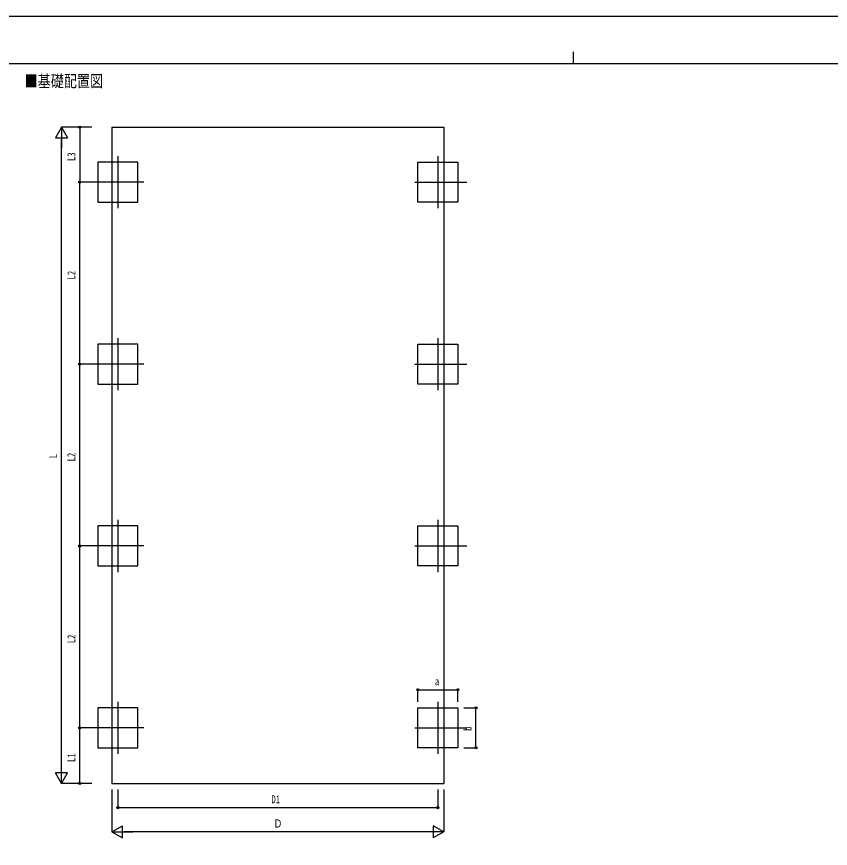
# Model space of a CAD drawing. Units: millimetres, scale not verified. Extents: x -16820 to 16820, y -11880 to 11880.
# Drawn here: x -9193 to 4222, y -1836 to 11880 of the extents above; entities that cross this region are included whole.
import ezdxf
from ezdxf.enums import TextEntityAlignment as Align

# ---------------------------------------------------------------- set-up
doc = ezdxf.new("R2010")
doc.units = ezdxf.units.MM
doc.header["$LTSCALE"] = 50
for name, color, linetype in [('0-2_USER1', 3, 'Continuous'), ('0-4_YKK_12', 2, 'Continuous'), ('0-6_YKK_A1', 4, 'Continuous'), ('0-7_YKK_D', 6, 'Continuous'), ('0-8_YKK_ZWAK', 7, 'Continuous')]:
    doc.layers.add(name, color=color, linetype=linetype)
doc.styles.add('ＭＳ ゴシック', font='')
doc.styles.get('ＭＳ ゴシック').set_extended_font_data('MS Gothic')

msp = doc.modelspace()

# ---------------------------------------------------------------- linework, layer by layer
at = {"layer": '0-4_YKK_12'}
for p, q in [((-7523.79, 9580.19), (-7523.79, 8720.19)), ((-2250.79, 9580.19), (-2250.79, 8720.19)), ((-7093.79, 9150.19), (-7953.79, 9150.19)), ((-2630.79, 9150.19), (-1770.79, 9150.19)), ((-7523.79, 6580.19), (-7523.79, 5720.19)), ((-2250.79, 6580.19), (-2250.79, 5720.19)), ((-7093.79, 6150.19), (-7953.79, 6150.19)), ((-2630.79, 6150.19), (-1770.79, 6150.19)), ((-7523.79, 3580.19), (-7523.79, 2720.19)), ((-2250.79, 3580.19), (-2250.79, 2720.19)), ((-7093.79, 3150.19), (-7953.79, 3150.19)), ((-2630.79, 3150.19), (-1770.79, 3150.19)), ((-7523.79, 580.19), (-7523.79, -279.81)), ((-2250.79, 580.19), (-2250.79, -279.81)), ((-7093.79, 150.19), (-7953.79, 150.19)), ((-2630.79, 150.19), (-1770.79, 150.19))]:
    msp.add_line(p, q, dxfattribs=at)
at = {"layer": '0-6_YKK_A1'}
for p, q in [((-7622.29, 10056.19), (-7622.29, -764.81)), ((-7622.29, -764.81), (-2152.29, -764.81))]:
    msp.add_line(p, q, dxfattribs=at)
msp.add_lwpolyline([(-7622.29, 10056.19), (-2152.29, 10056.19), (-2152.29, -764.81)], dxfattribs=at)
for points in [[(-7193.79, 8820.19), (-7193.79, 9480.19), (-7853.79, 9480.19), (-7853.79, 8820.19)], [(-2580.79, 8820.19), (-2580.79, 9480.19), (-1920.79, 9480.19), (-1920.79, 8820.19)], [(-7193.79, 5820.19), (-7193.79, 6480.19), (-7853.79, 6480.19), (-7853.79, 5820.19)], [(-2580.79, 5820.19), (-2580.79, 6480.19), (-1920.79, 6480.19), (-1920.79, 5820.19)], [(-7193.79, 2820.19), (-7193.79, 3480.19), (-7853.79, 3480.19), (-7853.79, 2820.19)], [(-2580.79, 2820.19), (-2580.79, 3480.19), (-1920.79, 3480.19), (-1920.79, 2820.19)], [(-7193.79, -179.81), (-7193.79, 480.19), (-7853.79, 480.19), (-7853.79, -179.81)], [(-2580.79, -179.81), (-2580.79, 480.19), (-1920.79, 480.19), (-1920.79, -179.81)]]:
    msp.add_lwpolyline(points, close=True, dxfattribs=at)
at = {"layer": '0-7_YKK_D'}
for p, q in [((-8453.79, 10056.19), (-8553.79, 9882.98)), ((-7953.79, 10056.19), (-8454.79, 10056.19)), ((-8453.79, 10056.19), (-8353.79, 9882.98)), ((-8453.79, 10056.19), (-8453.79, 9709.77)), ((-7953.79, 10056.19), (-8154.79, 10056.19)), ((-8153.79, 10056.19), (-8153.79, 9150.19)), ((-8553.79, 9882.98), (-8353.79, 9882.98)), ((-8453.79, -564.81), (-8453.79, 9856.19)), ((-7953.79, 9150.19), (-8154.79, 9150.19)), ((-7954.79, 9150.19), (-8154.79, 9150.19)), ((-8153.79, 6150.19), (-8153.79, 9150.19)), ((-7954.79, 6150.19), (-8154.79, 6150.19)), ((-7954.79, 6150.19), (-8154.79, 6150.19)), ((-8153.79, 3150.19), (-8153.79, 6150.19)), ((-7954.79, 3150.19), (-8154.79, 3150.19)), ((-7954.79, 3150.19), (-8154.79, 3150.19)), ((-8153.79, 150.19), (-8153.79, 3150.19)), ((-2580.79, 580.19), (-2580.79, 781.19)), ((-2580.79, 780.19), (-1920.79, 780.19)), ((-1920.79, 580.19), (-1920.79, 781.19)), ((-1820.79, 480.19), (-1619.79, 480.19)), ((-1620.79, -179.81), (-1620.79, 480.19)), ((-7953.79, 150.19), (-8154.79, 150.19)), ((-7953.79, 150.19), (-8154.79, 150.19)), ((-8153.79, -764.81), (-8153.79, 150.19)), ((-1820.79, -179.81), (-1619.79, -179.81)), ((-8453.79, -764.81), (-8453.79, -418.4)), ((-8453.79, -764.81), (-8553.79, -591.61)), ((-8353.79, -591.61), (-8553.79, -591.61)), ((-8453.79, -764.81), (-8353.79, -591.61)), ((-7953.79, -764.81), (-8454.79, -764.81)), ((-7953.79, -764.81), (-8154.79, -764.81)), ((-7622.29, -868.28), (-7622.29, -1565.81)), ((-7523.79, -868.28), (-7523.79, -1165.81)), ((-2250.79, -868.28), (-2250.79, -1165.81)), ((-2152.29, -868.28), (-2152.29, -1565.81)), ((-7523.79, -1164.81), (-2250.79, -1164.81)), ((-7622.29, -1564.81), (-7449.09, -1464.81)), ((-7449.09, -1664.81), (-7449.09, -1464.81)), ((-2152.29, -1564.81), (-2325.5, -1464.81)), ((-2325.5, -1464.81), (-2325.5, -1664.81)), ((-7622.29, -1564.81), (-7449.09, -1664.81)), ((-7622.29, -1564.81), (-7275.88, -1564.81)), ((-2352.29, -1564.81), (-7422.29, -1564.81)), ((-2152.29, -1564.81), (-2498.7, -1564.81)), ((-2152.29, -1564.81), (-2325.5, -1664.81))]:
    msp.add_line(p, q, dxfattribs=at)
for centre in [(-8153.79, 10056.19), (-8153.79, 9150.19), (-8153.79, 9150.19), (-8153.79, 6150.19), (-8153.79, 6150.19), (-8153.79, 3150.19), (-8153.79, 3150.19), (-2580.79, 780.19), (-1920.79, 780.19), (-1620.79, 480.19), (-8153.79, 150.19), (-8153.79, 150.19), (-1620.79, -179.81), (-8153.79, -764.81), (-7523.79, -1164.81), (-2250.79, -1164.81)]:
    msp.add_circle(centre, 17, dxfattribs=at)
at = {"layer": '0-8_YKK_ZWAK'}
for p, q in [((-19.92, 11300), (-19.92, 11100)), ((15580.08, 11100), (-15619.92, 11100))]:
    msp.add_line(p, q, dxfattribs=at)
msp.add_lwpolyline([(-16820, -11880), (16820, -11880), (16820, 11880), (-16820, 11880)], close=True, dxfattribs=at)

# ---------------------------------------------------------------- texts
at = {"layer": '0-2_USER1', "style": 'ＭＳ ゴシック', "width": 0.8}
msp.add_text('■基礎配置図', height=197.9, dxfattribs=at).set_placement((-9063.25, 10659.13), align=Align.BOTTOM_LEFT)
at = {"layer": '0-7_YKK_D', "style": 'ＭＳ ゴシック', "width": 0.8}
for s, p in [('L3', (-8185.79, 9497.59)), ('L2', (-8185.79, 7544.59)), ('L2', (-8185.79, 4544.59)), ('L', (-8485.79, 4597.69)), ('L2', (-8185.79, 1544.59)), ('b', (-1652.79, 102.19)), ('L1', (-8185.79, -412.91))]:
    msp.add_text(s, height=132, rotation=90, dxfattribs=at).set_placement(p, align=Align.BOTTOM_LEFT)
for s, p in [('a', (-2298.79, 812.19)), ('D1', (-4992.89, -1132.81)), ('Ｄ', (-4959.29, -1532.81))]:
    msp.add_text(s, height=132, dxfattribs=at).set_placement(p, align=Align.BOTTOM_LEFT)

doc.saveas('drawing.dxf')
